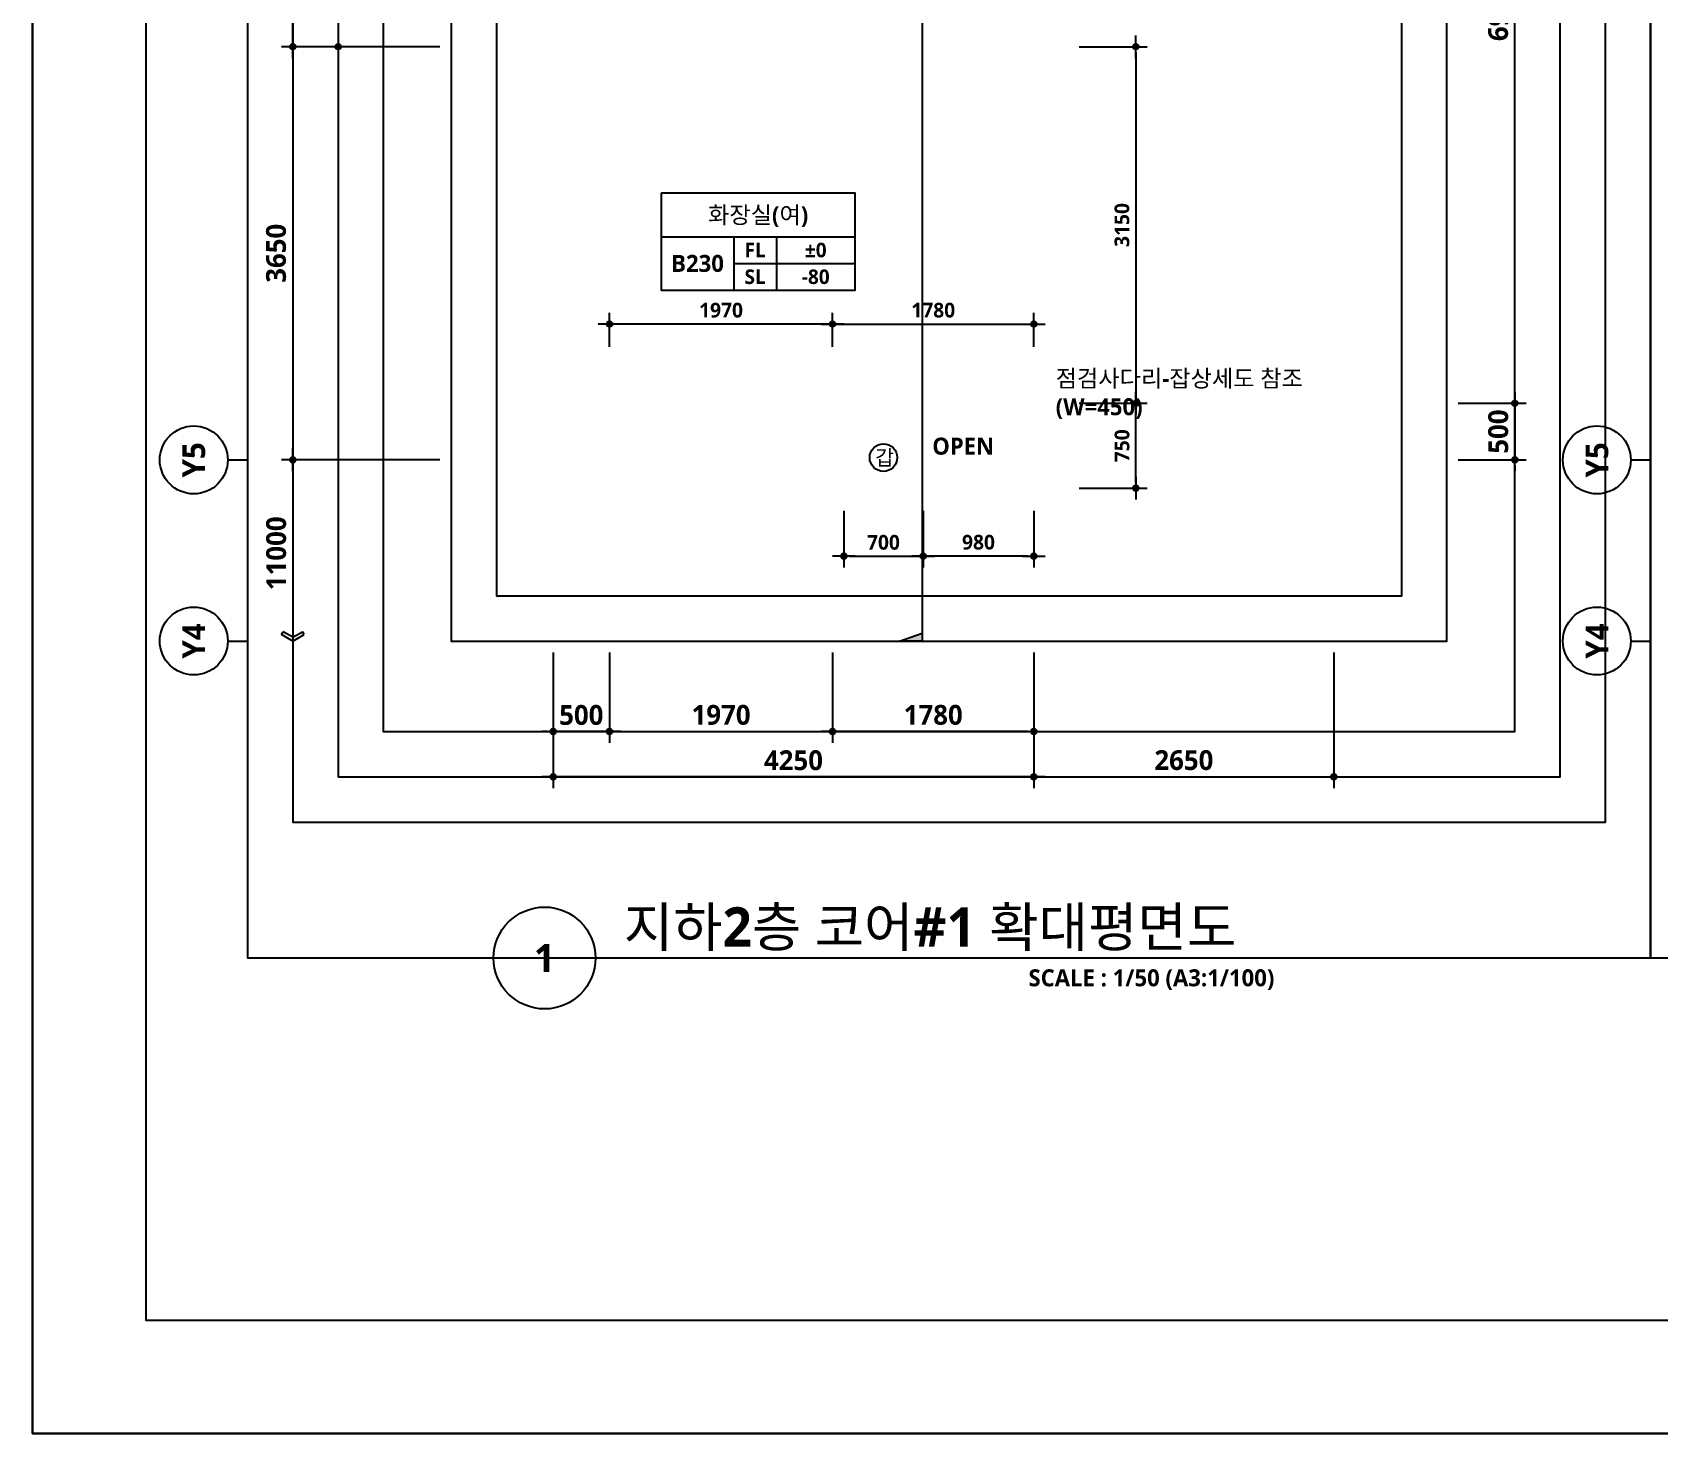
# Model space of a CAD drawing. Header units: millimetres. Extents: x -12482 to 126000, y 0 to 220200.
# Drawn here: x 0 to 14369, y 0 to 12375 of the extents above; entities that cross this region are included whole.
import ezdxf
from ezdxf.enums import TextEntityAlignment as Align

# ---------------------------------------------------------------- set-up
doc = ezdxf.new("R2010")
doc.units = ezdxf.units.MM
doc.header["$LTSCALE"] = 60
doc.linetypes.add('CEN', pattern=[62, 60, -1, 0, -1])
doc.layers.get('Defpoints').update_dxf_attribs({"color": 153})
for name, color, linetype in [('A-ANNO-DIM', 4, 'Continuous'), ('A-ANNO-GRA1', 7, 'Continuous'), ('A-ANNO-LEAD', 4, 'Continuous'), ('A-ANNO-SYMB', 7, 'Continuous'), ('A-ANNO-TEXT1', 7, 'Continuous'), ('A-ANNO-TEXT2', 3, 'Continuous'), ('A-ANNO-TITL', 7, 'Continuous'), ('A-ST-AXIS-BUB', 7, 'Continuous'), ('A-ST-AXIS-DIM', 7, 'Continuous'), ('AA-MKXX', 3, 'Continuous'), ('AA-XXXX-TXT1', 2, 'Continuous')]:
    doc.layers.add(name, color=color, linetype=linetype)
for name, color, linetype, plot in [('Defpoint', 161, 'Continuous', False), ('G(그리드1)', 185, 'Continuous', False), ('G(그리드2)', 235, 'Continuous', False)]:
    doc.layers.add(name, color=color, linetype=linetype, plot=plot)
doc.styles.add('2020음성 1차', font='NanumGothicBold.ttf')
doc.styles.add('SH_나눔', font='')
doc.styles.add('SH_진천_나눔', font='')
doc.styles.get('SH_나눔').set_extended_font_data('NanumGothic', bold=True)
doc.styles.get('SH_진천_나눔').set_extended_font_data('NanumGothic', bold=True)
doc.dimstyles.new('SHP 50', dxfattribs={"dimscale": 50, "dimtxt": 3.5, "dimasz": 1, "dimexe": 2, "dimexo": 2, "dimgap": 1, "dimtad": 1, "dimdec": 0, "dimzin": 0, "dimdsep": 46, "dimtxsty": 'SH_진천_나눔', "dimblk": 'DIMDOT', "dimcen": 0.09, "dimclrd": 256, "dimclre": 256, "dimclrt": 3, "dimadec": 0, "dimazin": 1, "dimtfac": 1, "dimtdec": 0, "dimtix": 1, "dimtmove": 2, "dimatfit": 0, "dimldrblk": 'DIMDOT', "dimfxl": 1, "dimtolj": 1, "dimtzin": 0, "dimlwd": -1, "dimlwe": -1, "dimarcsym": 0})
doc.dimstyles.new('SHP 50내부', dxfattribs={"dimscale": 50, "dimtxt": 2.6, "dimasz": 1, "dimexe": 2, "dimexo": 2, "dimgap": 1, "dimtad": 1, "dimdec": 0, "dimzin": 0, "dimdsep": 46, "dimtxsty": '2020음성 1차', "dimblk": 'DIMDOT', "dimcen": 0.09, "dimclrd": 256, "dimclre": 256, "dimclrt": 3, "dimadec": 0, "dimazin": 1, "dimtfac": 1, "dimtdec": 0, "dimtix": 1, "dimtmove": 2, "dimatfit": 0, "dimldrblk": 'DIMDOT', "dimfxl": 1, "dimtolj": 1, "dimtzin": 0, "dimlwd": -1, "dimlwe": -1, "dimarcsym": 0})

# ---------------------------------------------------------------- blocks, each defined once
blk = doc.blocks.new('DIMDOT')
at = {"color": 0}
blk.add_line((-2, 0), (2, 0), dxfattribs=at)
for radius in [0.5, 0.25]:
    blk.add_circle((0, 0), radius, dxfattribs=at)
blk = doc.blocks.new('*D17048')
at = {"layer": 'A-ST-AXIS-DIM'}
for p, q in [((3600, 20550), (2200, 20550)), ((2300, 12300), (2300, 20500)), ((3600, 12250), (2200, 12250))]:
    blk.add_line(p, q, dxfattribs=at)
at = {"layer": 'Defpoints', "color": 0}
for p in [(2300, 20550), (3700, 20550), (3700, 12250)]:
    blk.add_point(p, dxfattribs=at)
at = {"layer": 'A-ST-AXIS-DIM', "linetype": 'ByBlock', "xscale": 50, "yscale": 50, "zscale": 50}
for p, rotation in [((2300, 20550), 90), ((2300, 12250), 270)]:
    blk.add_blockref('DIMDOT', p, dxfattribs=dict(at, rotation=rotation))
at = {"layer": 'A-ST-AXIS-DIM', "color": 3, "insert": (2153, 16400), "char_height": 175, "attachment_point": 5, "rotation": 90, "style": 'SH_진천_나눔'}
blk.add_mtext('\\A1;8300', dxfattribs=at)
blk = doc.blocks.new('A-ST-AXIS-BUB-1')
at = {"layer": 'A-ST-AXIS-BUB'}
blk.add_line((0, 350), (0, 0), dxfattribs=at)
blk.add_circle((0, 950), 600, dxfattribs=at)
blk = doc.blocks.new('arrow1')
at = {"color": 0}
for p, q in [((0, 0), (0.286, 0.501)), ((0, 0), (0.286, -0.501)), ((0.165, 0), (0.41, 0.429)), ((0.165, 0), (0.41, -0.429)), ((0.286, 0.501), (0.41, 0.43)), ((0.286, -0.501), (0.41, -0.43))]:
    blk.add_line(p, q, dxfattribs=at)
blk = doc.blocks.new('*D17053')
at = {"layer": 'A-ST-AXIS-DIM'}
for p, q in [((12600, 16020), (13200, 16020)), ((13100, 9150), (13100, 15970)), ((12600, 9100), (13200, 9100))]:
    blk.add_line(p, q, dxfattribs=at)
at = {"layer": 'Defpoints', "color": 0}
for p in [(12500, 16020), (13100, 16020), (12500, 9100)]:
    blk.add_point(p, dxfattribs=at)
at = {"layer": 'A-ST-AXIS-DIM', "linetype": 'ByBlock', "xscale": 50, "yscale": 50, "zscale": 50}
for p, rotation in [((13100, 16020), 90.00000000000001), ((13100, 9100), 270)]:
    blk.add_blockref('DIMDOT', p, dxfattribs=dict(at, rotation=rotation))
at = {"layer": 'A-ST-AXIS-DIM', "color": 3, "insert": (12953, 12560), "char_height": 175, "attachment_point": 5, "rotation": 90, "style": 'SH_진천_나눔'}
blk.add_mtext('\\A1;6920', dxfattribs=at)
blk = doc.blocks.new('*D17054')
at = {"layer": 'A-ST-AXIS-DIM'}
for p, q in [((13100, 9150), (13100, 9200)), ((12600, 9100), (13200, 9100)), ((13100, 9100), (13100, 8600)), ((12600, 8600), (13200, 8600)), ((13100, 8550), (13100, 8500))]:
    blk.add_line(p, q, dxfattribs=at)
at = {"layer": 'Defpoints', "color": 0}
for p in [(12500, 9100), (12500, 8600), (13100, 8600)]:
    blk.add_point(p, dxfattribs=at)
at = {"layer": 'A-ST-AXIS-DIM', "linetype": 'ByBlock', "xscale": 50, "yscale": 50, "zscale": 50}
for p, rotation in [((13100, 9100), 270), ((13100, 8600), 90)]:
    blk.add_blockref('DIMDOT', p, dxfattribs=dict(at, rotation=rotation))
at = {"layer": 'A-ST-AXIS-DIM', "color": 3, "insert": (12954, 8850), "char_height": 175, "attachment_point": 5, "rotation": 90, "style": 'SH_진천_나눔'}
blk.add_mtext('\\A1;500', dxfattribs=at)
blk = doc.blocks.new('*D17055')
at = {"layer": 'A-ST-AXIS-DIM'}
for p, q in [((4600, 6900), (4600, 5700)), ((8850, 6900), (8850, 5700)), ((8800, 5800), (4650, 5800))]:
    blk.add_line(p, q, dxfattribs=at)
at = {"layer": 'Defpoints', "color": 0}
for p in [(4600, 7000), (8850, 7000), (4600, 5800)]:
    blk.add_point(p, dxfattribs=at)
at = {"layer": 'A-ST-AXIS-DIM', "linetype": 'ByBlock', "xscale": 50, "yscale": 50, "zscale": 50, "rotation": 180}
blk.add_blockref('DIMDOT', (4600, 5800), dxfattribs=at)
at = {"layer": 'A-ST-AXIS-DIM', "linetype": 'ByBlock', "xscale": 50, "yscale": 50, "zscale": 50}
blk.add_blockref('DIMDOT', (8850, 5800), dxfattribs=at)
at = {"layer": 'A-ST-AXIS-DIM', "color": 3, "insert": (6725, 5946), "char_height": 175, "attachment_point": 5, "style": 'SH_진천_나눔'}
blk.add_mtext('\\A1;4250', dxfattribs=at)
blk = doc.blocks.new('*D17056')
at = {"layer": 'A-ST-AXIS-DIM'}
for p, q in [((8850, 6900), (8850, 5700)), ((11500, 6900), (11500, 5700)), ((8900, 5800), (11450, 5800))]:
    blk.add_line(p, q, dxfattribs=at)
at = {"layer": 'Defpoints', "color": 0}
for p in [(8850, 7000), (11500, 7000), (11500, 5800)]:
    blk.add_point(p, dxfattribs=at)
at = {"layer": 'A-ST-AXIS-DIM', "linetype": 'ByBlock', "xscale": 50, "yscale": 50, "zscale": 50, "rotation": 180}
blk.add_blockref('DIMDOT', (8850, 5800), dxfattribs=at)
at = {"layer": 'A-ST-AXIS-DIM', "linetype": 'ByBlock', "xscale": 50, "yscale": 50, "zscale": 50}
blk.add_blockref('DIMDOT', (11500, 5800), dxfattribs=at)
at = {"layer": 'A-ST-AXIS-DIM', "color": 3, "insert": (10175, 5947), "char_height": 175, "attachment_point": 5, "style": 'SH_진천_나눔'}
blk.add_mtext('\\A1;2650', dxfattribs=at)
blk = doc.blocks.new('*D17057')
at = {"layer": 'A-ST-AXIS-DIM'}
for p, q in [((4600, 6900), (4600, 6100)), ((5100, 6900), (5100, 6100)), ((4550, 6200), (4500, 6200)), ((5100, 6200), (4600, 6200)), ((5150, 6200), (5200, 6200))]:
    blk.add_line(p, q, dxfattribs=at)
at = {"layer": 'Defpoints', "color": 0}
for p in [(4600, 7000), (5100, 7000), (4600, 6200)]:
    blk.add_point(p, dxfattribs=at)
at = {"layer": 'A-ST-AXIS-DIM', "linetype": 'ByBlock', "xscale": 50, "yscale": 50, "zscale": 50}
blk.add_blockref('DIMDOT', (4600, 6200), dxfattribs=at)
at = {"layer": 'A-ST-AXIS-DIM', "linetype": 'ByBlock', "xscale": 50, "yscale": 50, "zscale": 50, "rotation": 180}
blk.add_blockref('DIMDOT', (5100, 6200), dxfattribs=at)
at = {"layer": 'A-ST-AXIS-DIM', "color": 3, "insert": (4850, 6346), "char_height": 175, "attachment_point": 5, "style": 'SH_진천_나눔'}
blk.add_mtext('\\A1;500', dxfattribs=at)
blk = doc.blocks.new('*D17058')
at = {"layer": 'A-ST-AXIS-DIM'}
for p, q in [((5100, 6900), (5100, 6100)), ((7070, 6900), (7070, 6100)), ((5150, 6200), (7020, 6200))]:
    blk.add_line(p, q, dxfattribs=at)
at = {"layer": 'Defpoints', "color": 0}
for p in [(5100, 7000), (7070, 7000), (7070, 6200)]:
    blk.add_point(p, dxfattribs=at)
at = {"layer": 'A-ST-AXIS-DIM', "linetype": 'ByBlock', "xscale": 50, "yscale": 50, "zscale": 50, "rotation": 180}
blk.add_blockref('DIMDOT', (5100, 6200), dxfattribs=at)
at = {"layer": 'A-ST-AXIS-DIM', "linetype": 'ByBlock', "xscale": 50, "yscale": 50, "zscale": 50}
blk.add_blockref('DIMDOT', (7070, 6200), dxfattribs=at)
at = {"layer": 'A-ST-AXIS-DIM', "color": 3, "insert": (6085, 6347), "char_height": 175, "attachment_point": 5, "style": 'SH_진천_나눔'}
blk.add_mtext('\\A1;1970', dxfattribs=at)
blk = doc.blocks.new('*D17059')
at = {"layer": 'A-ST-AXIS-DIM'}
for p, q in [((7070, 6900), (7070, 6100)), ((8850, 6900), (8850, 6100)), ((8800, 6200), (7120, 6200))]:
    blk.add_line(p, q, dxfattribs=at)
at = {"layer": 'Defpoints', "color": 0}
for p in [(7070, 7000), (8850, 7000), (7070, 6200)]:
    blk.add_point(p, dxfattribs=at)
at = {"layer": 'A-ST-AXIS-DIM', "linetype": 'ByBlock', "xscale": 50, "yscale": 50, "zscale": 50, "rotation": 180}
blk.add_blockref('DIMDOT', (7070, 6200), dxfattribs=at)
at = {"layer": 'A-ST-AXIS-DIM', "linetype": 'ByBlock', "xscale": 50, "yscale": 50, "zscale": 50}
blk.add_blockref('DIMDOT', (8850, 6200), dxfattribs=at)
at = {"layer": 'A-ST-AXIS-DIM', "color": 3, "insert": (7960, 6347), "char_height": 175, "attachment_point": 5, "style": 'SH_진천_나눔'}
blk.add_mtext('\\A1;1780', dxfattribs=at)
blk = doc.blocks.new('*U13165')
at = {"layer": 'A-ANNO-TITL'}
blk.add_line((0, 0), (6250, 0), dxfattribs=at)
blk.add_circle((-450, 0), 450, dxfattribs=at)
at = {"layer": 'AA-XXXX-TXT1', "style": 'SH_진천_나눔'}
blk.add_attdef('DWG.TITLE', (250, 100), '', height=350, dxfattribs=at)
at = {"layer": 'AA-XXXX-TXT1', "color": 7, "style": 'SH_진천_나눔'}
blk.add_attdef('NO1', text='', height=300, dxfattribs=at).set_placement((-450, 0), align=Align.MIDDLE)
at = {"layer": 'AA-XXXX-TXT1', "style": 'SH_진천_나눔'}
blk.add_attdef('SCALE', text='', height=150, dxfattribs=at).set_placement((6000, -100), align=Align.TOP_RIGHT)
blk = doc.blocks.new('*D17068')
at = {"layer": 'A-ST-AXIS-DIM'}
for p, q in [((3600, 14350), (2600, 14350)), ((2700, 14300), (2700, 12300)), ((3600, 12250), (2600, 12250))]:
    blk.add_line(p, q, dxfattribs=at)
at = {"layer": 'Defpoints', "color": 0}
for p in [(3700, 14350), (2700, 12250), (3700, 12250)]:
    blk.add_point(p, dxfattribs=at)
at = {"layer": 'A-ST-AXIS-DIM', "linetype": 'ByBlock', "xscale": 50, "yscale": 50, "zscale": 50}
for p, rotation in [((2700, 14350), 90), ((2700, 12250), 270)]:
    blk.add_blockref('DIMDOT', p, dxfattribs=dict(at, rotation=rotation))
at = {"layer": 'A-ST-AXIS-DIM', "color": 3, "insert": (2554, 13300), "char_height": 175, "attachment_point": 5, "rotation": 90, "style": 'SH_진천_나눔'}
blk.add_mtext('\\A1;2100', dxfattribs=at)
blk = doc.blocks.new('*D17401')
at = {"layer": 'A-ST-AXIS-DIM'}
for p, q in [((3600, 12250), (2200, 12250)), ((2300, 12200), (2300, 8650)), ((3600, 8600), (2200, 8600))]:
    blk.add_line(p, q, dxfattribs=at)
at = {"layer": 'Defpoints', "color": 0}
for p in [(3700, 12250), (2300, 8600), (3700, 8600)]:
    blk.add_point(p, dxfattribs=at)
at = {"layer": 'A-ST-AXIS-DIM', "linetype": 'ByBlock', "xscale": 50, "yscale": 50, "zscale": 50}
for p, rotation in [((2300, 12250), 90), ((2300, 8600), 270)]:
    blk.add_blockref('DIMDOT', p, dxfattribs=dict(at, rotation=rotation))
at = {"layer": 'A-ST-AXIS-DIM', "color": 3, "insert": (2153, 10425), "char_height": 175, "attachment_point": 5, "rotation": 90, "style": 'SH_진천_나눔'}
blk.add_mtext('\\A1;3650', dxfattribs=at)
blk = doc.blocks.new('*D17466')
at = {"layer": 'A-ANNO-DIM'}
for p, q in [((9250, 9100), (9850, 9100)), ((9750, 8400), (9750, 9050)), ((9250, 8350), (9850, 8350))]:
    blk.add_line(p, q, dxfattribs=at)
at = {"layer": 'Defpoints', "color": 0}
for p in [(9150, 9100), (9750, 9100), (9150, 8350)]:
    blk.add_point(p, dxfattribs=at)
at = {"layer": 'A-ANNO-DIM', "linetype": 'ByBlock', "xscale": 50, "yscale": 50, "zscale": 50}
for p, rotation in [((9750, 9100), 90), ((9750, 8350), 270)]:
    blk.add_blockref('DIMDOT', p, dxfattribs=dict(at, rotation=rotation))
at = {"layer": 'A-ANNO-DIM', "color": 3, "insert": (9629, 8725), "char_height": 130, "attachment_point": 5, "rotation": 90, "style": '2020음성 1차'}
blk.add_mtext('\\A1;750', dxfattribs=at)
blk = doc.blocks.new('*D17467')
at = {"layer": 'A-ANNO-DIM'}
for p, q in [((9250, 12250), (9850, 12250)), ((9750, 12200), (9750, 9150)), ((9250, 9100), (9850, 9100))]:
    blk.add_line(p, q, dxfattribs=at)
at = {"layer": 'Defpoints', "color": 0}
for p in [(9150, 12250), (9150, 9100), (9750, 9100)]:
    blk.add_point(p, dxfattribs=at)
at = {"layer": 'A-ANNO-DIM', "linetype": 'ByBlock', "xscale": 50, "yscale": 50, "zscale": 50}
for p, rotation in [((9750, 12250), 90), ((9750, 9100), 270)]:
    blk.add_blockref('DIMDOT', p, dxfattribs=dict(at, rotation=rotation))
at = {"layer": 'A-ANNO-DIM', "color": 3, "insert": (9628, 10675), "char_height": 130, "attachment_point": 5, "rotation": 90, "style": '2020음성 1차'}
blk.add_mtext('\\A1;3150', dxfattribs=at)
blk = doc.blocks.new('*D17468')
at = {"layer": 'A-ANNO-DIM'}
for p, q in [((5100, 9600), (5100, 9900)), ((7020, 9800), (5150, 9800)), ((7070, 9600), (7070, 9900))]:
    blk.add_line(p, q, dxfattribs=at)
at = {"layer": 'Defpoints', "color": 0}
for p in [(5100, 9800), (5100, 9500), (7070, 9500)]:
    blk.add_point(p, dxfattribs=at)
at = {"layer": 'A-ANNO-DIM', "linetype": 'ByBlock', "xscale": 50, "yscale": 50, "zscale": 50, "rotation": 180}
blk.add_blockref('DIMDOT', (5100, 9800), dxfattribs=at)
at = {"layer": 'A-ANNO-DIM', "linetype": 'ByBlock', "xscale": 50, "yscale": 50, "zscale": 50}
blk.add_blockref('DIMDOT', (7070, 9800), dxfattribs=at)
at = {"layer": 'A-ANNO-DIM', "color": 3, "insert": (6085, 9922), "char_height": 130, "attachment_point": 5, "style": '2020음성 1차'}
blk.add_mtext('\\A1;1970', dxfattribs=at)
blk = doc.blocks.new('*D17469')
at = {"layer": 'A-ANNO-DIM'}
for p, q in [((7070, 9600), (7070, 9900)), ((7120, 9800), (8800, 9800)), ((8850, 9600), (8850, 9900))]:
    blk.add_line(p, q, dxfattribs=at)
at = {"layer": 'Defpoints', "color": 0}
for p in [(8850, 9800), (7070, 9500), (8850, 9500)]:
    blk.add_point(p, dxfattribs=at)
at = {"layer": 'A-ANNO-DIM', "linetype": 'ByBlock', "xscale": 50, "yscale": 50, "zscale": 50, "rotation": 180}
blk.add_blockref('DIMDOT', (7070, 9800), dxfattribs=at)
at = {"layer": 'A-ANNO-DIM', "linetype": 'ByBlock', "xscale": 50, "yscale": 50, "zscale": 50}
blk.add_blockref('DIMDOT', (8850, 9800), dxfattribs=at)
at = {"layer": 'A-ANNO-DIM', "color": 3, "insert": (7960, 9922), "char_height": 130, "attachment_point": 5, "style": '2020음성 1차'}
blk.add_mtext('\\A1;1780', dxfattribs=at)
blk = doc.blocks.new('*D17470')
at = {"layer": 'A-ANNO-DIM'}
for p, q in [((7170, 8150), (7170, 7650)), ((7870, 8150), (7870, 7650)), ((7220, 7750), (7820, 7750))]:
    blk.add_line(p, q, dxfattribs=at)
at = {"layer": 'Defpoints', "color": 0}
for p in [(7170, 8250), (7870, 8250), (7870, 7750)]:
    blk.add_point(p, dxfattribs=at)
at = {"layer": 'A-ANNO-DIM', "linetype": 'ByBlock', "xscale": 50, "yscale": 50, "zscale": 50, "rotation": 180}
blk.add_blockref('DIMDOT', (7170, 7750), dxfattribs=at)
at = {"layer": 'A-ANNO-DIM', "linetype": 'ByBlock', "xscale": 50, "yscale": 50, "zscale": 50}
blk.add_blockref('DIMDOT', (7870, 7750), dxfattribs=at)
at = {"layer": 'A-ANNO-DIM', "color": 3, "insert": (7520, 7871), "char_height": 130, "attachment_point": 5, "style": '2020음성 1차'}
blk.add_mtext('\\A1;700', dxfattribs=at)
blk = doc.blocks.new('*D17471')
at = {"layer": 'A-ANNO-DIM'}
for p, q in [((7870, 8150), (7870, 7650)), ((8850, 8150), (8850, 7650)), ((8800, 7750), (7920, 7750))]:
    blk.add_line(p, q, dxfattribs=at)
at = {"layer": 'Defpoints', "color": 0}
for p in [(7870, 8250), (8850, 8250), (7870, 7750)]:
    blk.add_point(p, dxfattribs=at)
at = {"layer": 'A-ANNO-DIM', "linetype": 'ByBlock', "xscale": 50, "yscale": 50, "zscale": 50, "rotation": 180}
blk.add_blockref('DIMDOT', (7870, 7750), dxfattribs=at)
at = {"layer": 'A-ANNO-DIM', "linetype": 'ByBlock', "xscale": 50, "yscale": 50, "zscale": 50}
blk.add_blockref('DIMDOT', (8850, 7750), dxfattribs=at)
at = {"layer": 'A-ANNO-DIM', "color": 3, "insert": (8360, 7872), "char_height": 130, "attachment_point": 5, "style": '2020음성 1차'}
blk.add_mtext('\\A1;980', dxfattribs=at)
blk = doc.blocks.new('갑종 TEXT100')
at = {"layer": 'A-ANNO-SYMB'}
blk.add_circle((0, 0), 243, dxfattribs=at)
at = {"layer": 'A-ANNO-TITL', "style": '2020음성 1차'}
blk.add_text('갑 ', height=266.7, dxfattribs=at).set_placement((67, 0), align=Align.MIDDLE_CENTER)
blk = doc.blocks.new('G$C9D92D8A7')
at = {"layer": 'A-ANNO-GRA1'}
for p, q in [((0, 11), (40, 11)), ((15, 11), (15, 0)), ((23.75, 11), (23.75, 0)), ((15, 5.5), (40, 5.5))]:
    blk.add_line(p, q, dxfattribs=at)
blk.add_lwpolyline([(0, 20), (0, 0), (40, 0), (40, 20)], close=True, dxfattribs=at)
at = {"style": '2020음성 1차'}
for tag, height, p in [('실명', 3.5, (20, 15.5)), ('마감레벨', 3, (31.875, 8.25)), ('실번호', 3.5, (7.5, 5.5)), ('구조레벨', 3, (31.875, 2.75))]:
    blk.add_attdef(tag, text='', height=height, dxfattribs=at).set_placement(p, align=Align.MIDDLE_CENTER)
at = {"layer": 'A-ANNO-TEXT1', "style": 'SH_나눔'}
for s, p in [('FL', (19.375, 8.25)), ('SL', (19.375, 2.75))]:
    blk.add_text(s, height=3, dxfattribs=at).set_placement(p, align=Align.MIDDLE)
blk = doc.blocks.new('*U15082')
at = {"layer": 'AA-MKXX'}
blk.add_hatch(color=256, dxfattribs=at).paths.add_polyline_path([(48000, 600), (47790, 0), (48000, 0)])
at = {"layer": 'AA-MKXX', "linetype": 'CEN', "ltscale": 300}
blk.add_line((900, 0), (48000, 0), dxfattribs=at)
at = {"layer": 'AA-MKXX'}
blk.add_lwpolyline([(48000, 0), (48000, 600), (47790, 0)], close=True, dxfattribs=at)

msp = doc.modelspace()

# ---------------------------------------------------------------- linework, layer by layer
at = {"layer": 'A-ANNO-LEAD'}
msp.add_lwpolyline([(8561, 8775, 0, 37.5, 0), (8617.3, 8872.4, 0, 0, 0), (8875.2, 9319.3, 0, 0, 0), (9042.3, 9319.3, 0, 0, 0)], format="xyseb", dxfattribs=at)
at = {"layer": 'A-ST-AXIS-DIM'}
for p, q in [((3200, 8600), (2200, 8600)), ((2300, 8550), (2300, 7000))]:
    msp.add_line(p, q, dxfattribs=at)
at = {"layer": 'Defpoint'}
for points in [[(0, 29700), (42000, 29700), (42000, 0), (0, 0)], [(1000, 1000), (36500, 1000), (36500, 28700), (1000, 28700)]]:
    msp.add_lwpolyline(points, close=True, dxfattribs=at)
at = {"layer": 'Defpoints'}
for points in [[(42000, 0), (42000, 29700), (0, 29700), (0, 0)], [(36500, 1000), (36500, 28700), (1000, 28700), (1000, 1000)]]:
    msp.add_lwpolyline(points, close=True, dxfattribs=at)
at = {"layer": 'G(그리드1)'}
for points in [[(14300, 25500), (1900, 25500), (1900, 4200), (14300, 4200)], [(26700, 25500), (14300, 25500), (14300, 4200), (26700, 4200)], [(13900, 25100), (2300, 25100), (2300, 5400), (13900, 5400)], [(13500, 24700), (2700, 24700), (2700, 5800), (13500, 5800)], [(13100, 24300), (3100, 24300), (3100, 6200), (13100, 6200)], [(12500, 23100), (3700, 23100), (3700, 7000), (12500, 7000)]]:
    msp.add_lwpolyline(points, close=True, dxfattribs=at)
at = {"layer": 'G(그리드2)'}
msp.add_lwpolyline([(12100, 22700), (4100, 22700), (4100, 7400), (12100, 7400)], close=True, dxfattribs=at)

# ---------------------------------------------------------------- block references
at = {"xscale": -0.3333333333333333, "yscale": 0.3333333333333333, "zscale": 0.3333333333333333, "rotation": 89.99999999999967}
msp.add_blockref('*U15082', (7861.5, 23000), dxfattribs=at)
at = {"xscale": 0.5, "yscale": 0.5, "zscale": 0.5}
msp.add_blockref('갑종 TEXT100', (7520, 8620), dxfattribs=at)
ref = msp.add_blockref('*U13165', (4975, 4200))
ref.add_attrib('SCALE', 'SCALE : 1/50 (A3:1/100)', dxfattribs={"layer": 'A-ANNO-TITL', "height": 150, "style": 'SH_진천_나눔'}).set_placement((10975, 4100), align=Align.TOP_RIGHT)
ref.add_attrib('DWG.TITLE', '지하2층 코어#1 확대평면도', (5225, 4300), dxfattribs={"layer": 'A-ANNO-TITL', "height": 347.908, "style": 'SH_진천_나눔'})
ref.add_attrib('NO1', '1', dxfattribs={"layer": 'A-ANNO-TITL', "color": 7, "height": 250, "style": 'SH_진천_나눔'}).set_placement((4525, 4200), align=Align.MIDDLE)
at = {"layer": 'A-ANNO-TEXT1'}
ref = msp.add_blockref('G$C9D92D8A7', (5555.7, 10100), dxfattribs=dict(at, xscale=42.85714285714285, yscale=42.85714285714285, zscale=42.85714285714285))
ref.add_attrib('실명', '화장실(여)', dxfattribs={"layer": 'A-ANNO-TEXT2', "height": 150, "style": '2020음성 1차'}).set_placement((6412.9, 10764.3, 196190.5), align=Align.MIDDLE_CENTER)
ref.add_attrib('실번호', 'B230', dxfattribs={"layer": 'A-ANNO-TEXT2', "height": 150, "style": '2020음성 1차'}).set_placement((5877.1, 10335.7, 196190.5), align=Align.MIDDLE_CENTER)
ref.add_attrib('마감레벨', '%%p0', dxfattribs={"height": 128.57, "style": '2020음성 1차'}).set_placement((6921.8, 10453.6, 196190.5), align=Align.MIDDLE_CENTER)
ref.add_attrib('구조레벨', '-80', dxfattribs={"height": 128.57, "style": '2020음성 1차'}).set_placement((6921.8, 10217.9, 196190.5), align=Align.MIDDLE_CENTER)
at = {"layer": 'A-ST-AXIS-BUB', "xscale": 0.5, "yscale": 0.5, "zscale": 0.5, "rotation": 90}
for p in [(1900, 8600), (14300, 8600), (1900, 7000), (14300, 7000)]:
    msp.add_blockref('A-ST-AXIS-BUB-1', p, dxfattribs=at)
at = {"layer": 'A-ST-AXIS-DIM'}
for name, p, xscale, yscale, zscale, rotation in [('DIMDOT', (2300, 8600), 50, 50, 50, 90), ('arrow1', (2300, 7000), -200, 200, 200, 269.9999999999856)]:
    msp.add_blockref(name, p, dxfattribs=dict(at, xscale=xscale, yscale=yscale, zscale=zscale, rotation=rotation))

# ---------------------------------------------------------------- texts
at = {"layer": 'A-ANNO-TEXT1', "style": '2020음성 1차'}
for s, p in [('점검사다리-잡상세도 참조', (9042.3, 9319.3)), ('(W=450)', (9042.3, 9069.3))]:
    msp.add_text(s, height=150, dxfattribs=at).set_placement(p, align=Align.MIDDLE_LEFT)
at = {"layer": 'A-ANNO-TEXT1', "style": 'SH_진천_나눔'}
msp.add_text('OPEN', height=150, dxfattribs=at).set_placement((8224.5, 8721.2), align=Align.MIDDLE_CENTER)
for s, p in [('Y5', (1425, 8600)), ('Y5', (13825, 8600)), ('Y4', (1425, 7000)), ('Y4', (13825, 7000))]:
    msp.add_text(s, height=200, rotation=90, dxfattribs=at).set_placement(p, align=Align.MIDDLE_CENTER)
at = {"layer": 'A-ST-AXIS-DIM', "color": 3, "insert": (2154, 7775), "char_height": 175, "attachment_point": 5, "rotation": 90, "style": 'SH_진천_나눔'}
msp.add_mtext('\\A1;11000', dxfattribs=at)

# ---------------------------------------------------------------- dimensions: what is measured, and where the dimension line sits
at = {"layer": 'A-ANNO-DIM'}
for base, p1, p2, angle, picture, middle in [((9750, 9100), (9150, 12250), (9150, 9100), 270, '*D17467', (9628.3, 10675)), ((5100, 9800), (7070, 9500), (5100, 9500), 180, '*D17468', (6085, 9921.7)), ((8850, 9800), (7070, 9500), (8850, 9500), 0, '*D17469', (7960, 9921.7)), ((9750, 9100), (9150, 8350), (9150, 9100), 90, '*D17466', (9628.5, 8725)), ((7870, 7750), (8850, 8250), (7870, 8250), 180, '*D17471', (8360, 7871.7))]:
    dim = msp.add_linear_dim(base=base, p1=p1, p2=p2, angle=angle, dimstyle='SHP 50내부', override={"dimtxsty": '2020음성 1차', "dimldrblk": 'DIMDOT'}, dxfattribs=at)
    dim.commit()
    dim.dimension.update_dxf_attribs({"geometry": picture, "text_midpoint": middle})
dim = msp.add_linear_dim(base=(7870, 7750), p1=(7170, 8250), p2=(7870, 8250), dimstyle='SHP 50내부', override={"dimtxsty": '2020음성 1차', "dimldrblk": 'DIMDOT'}, dxfattribs=at)
dim.commit()
dim.dimension.update_dxf_attribs({"geometry": '*D17470', "text_midpoint": (7520, 7871.3)})
at = {"layer": 'A-ST-AXIS-DIM'}
for base, p1, p2, angle, picture, middle in [((2300, 20550), (3700, 12250), (3700, 20550), 90, '*D17048', (2153.4, 16400)), ((13100, 16020), (12500, 9100), (12500, 16020), 90, '*D17053', (12953.4, 12560)), ((2700, 12250), (3700, 14350), (3700, 12250), 270, '*D17068', (2553.8, 13300)), ((2300, 8600), (3700, 12250), (3700, 8600), 270, '*D17401', (2153.4, 10425)), ((13100, 8600), (12500, 9100), (12500, 8600), 270, '*D17054', (12953.8, 8850)), ((4600, 5800), (8850, 7000), (4600, 7000), 180, '*D17055', (6725, 5946.4)), ((4600, 6200), (5100, 7000), (4600, 7000), 180, '*D17057', (4850, 6346.2)), ((7070, 6200), (8850, 7000), (7070, 7000), 180, '*D17059', (7960, 6346.6))]:
    dim = msp.add_linear_dim(base=base, p1=p1, p2=p2, angle=angle, dimstyle='SHP 50', dxfattribs=at)
    dim.commit()
    dim.dimension.update_dxf_attribs({"geometry": picture, "text_midpoint": middle})
for base, p1, p2, picture, middle in [((7070, 6200), (5100, 7000), (7070, 7000), '*D17058', (6085, 6346.6)), ((11500, 5800), (8850, 7000), (11500, 7000), '*D17056', (10175, 5946.6))]:
    dim = msp.add_linear_dim(base=base, p1=p1, p2=p2, dimstyle='SHP 50', dxfattribs=at)
    dim.commit()
    dim.dimension.update_dxf_attribs({"geometry": picture, "text_midpoint": middle})

doc.saveas('drawing.dxf')
